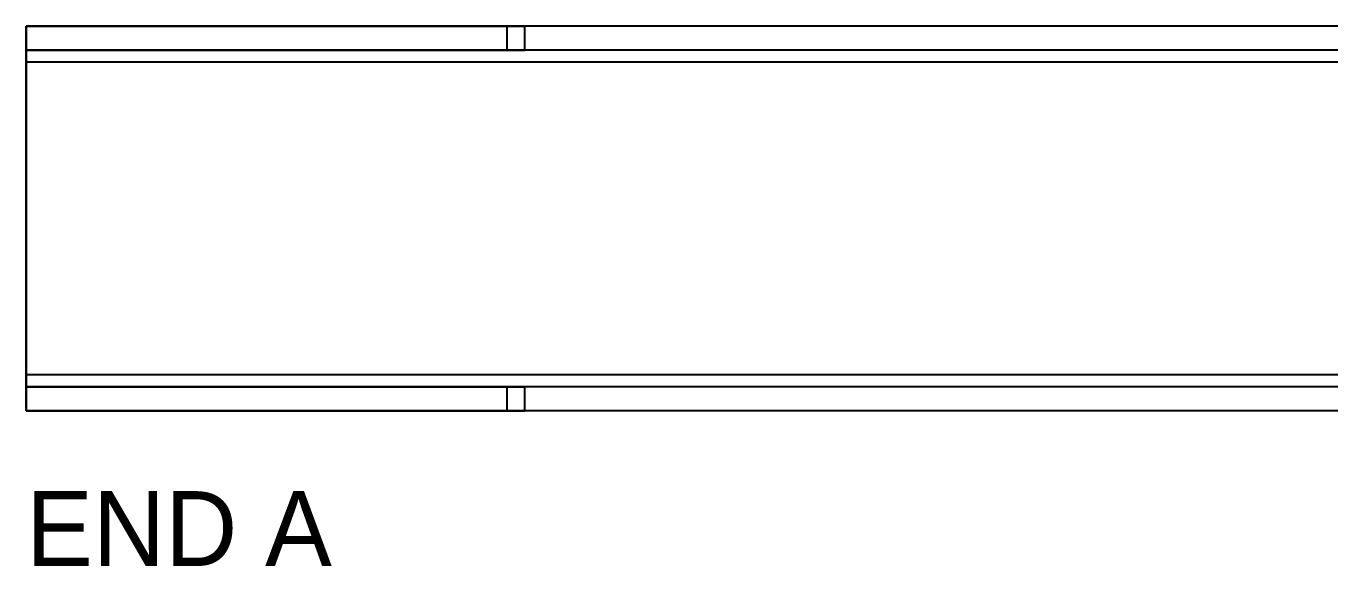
# Model space of a CAD drawing. Header units: inches. Extents: x 2 to 134, y 2 to 86.
# Drawn here: x 21.08 to 34.64, y 60.22 to 65.83 of the extents above; entities that cross this region are included whole.
import ezdxf

# ---------------------------------------------------------------- set-up
doc = ezdxf.new("R2010")
doc.units = ezdxf.units.IN
doc.header["$MEASUREMENT"] = 0

msp = doc.modelspace()

# ---------------------------------------------------------------- linework, layer by layer
at = {"layer": 'OUTLINE'}
for p, q in [((26.08, 65.833), (21.08, 65.833)), ((88.92, 65.833), (21.08, 65.833)), ((21.08, 65.833), (21.08, 65.583)), ((21.08, 65.833), (21.08, 65.833)), ((21.08, 65.833), (21.08, 65.833)), ((21.08, 65.833), (21.08, 65.832)), ((88.92, 65.833), (21.08, 65.833)), ((21.08, 65.832), (21.08, 65.833)), ((21.08, 65.833), (21.08, 65.833)), ((21.08, 65.833), (21.08, 65.833)), ((21.08, 65.833), (26.08, 65.833)), ((21.08, 65.583), (21.08, 65.833)), ((21.08, 65.832), (21.08, 65.832)), ((21.08, 65.832), (21.08, 65.831)), ((21.08, 65.831), (21.08, 65.832)), ((21.08, 65.832), (21.08, 65.832)), ((21.08, 65.831), (21.08, 65.829)), ((21.08, 65.829), (21.08, 65.831)), ((21.08, 65.829), (21.08, 65.828)), ((21.08, 65.828), (21.08, 65.829)), ((21.08, 65.828), (21.08, 65.826)), ((21.08, 65.826), (21.08, 65.828)), ((21.08, 65.826), (21.08, 65.824)), ((21.08, 65.824), (21.08, 65.826)), ((21.08, 65.824), (21.08, 65.822)), ((21.08, 65.822), (21.08, 65.824)), ((21.08, 65.822), (21.08, 65.82)), ((21.08, 65.82), (21.08, 65.822)), ((21.08, 65.82), (21.08, 65.817)), ((21.08, 65.817), (21.08, 65.82)), ((21.08, 65.817), (21.08, 65.814)), ((21.08, 65.814), (21.08, 65.817)), ((21.08, 65.814), (21.08, 65.811)), ((21.08, 65.811), (21.08, 65.814)), ((21.08, 65.811), (21.08, 65.808)), ((21.08, 65.808), (21.08, 65.811)), ((21.08, 65.808), (21.08, 65.805)), ((21.08, 65.805), (21.08, 65.808)), ((21.08, 65.805), (21.08, 65.801)), ((21.08, 65.801), (21.08, 65.805)), ((21.08, 65.801), (21.08, 65.797)), ((21.08, 65.797), (21.08, 65.801)), ((21.08, 65.797), (21.08, 65.793)), ((21.08, 65.793), (21.08, 65.797)), ((21.08, 65.793), (21.08, 65.789)), ((21.08, 65.789), (21.08, 65.793)), ((21.08, 65.789), (21.08, 65.785)), ((21.08, 65.785), (21.08, 65.789)), ((21.08, 65.785), (21.08, 65.78)), ((21.08, 65.78), (21.08, 65.785)), ((21.08, 65.78), (21.08, 65.775)), ((21.08, 65.775), (21.08, 65.78)), ((21.08, 65.775), (21.08, 65.77)), ((21.08, 65.77), (21.08, 65.775)), ((21.08, 65.77), (21.08, 65.765)), ((21.08, 65.765), (21.08, 65.77)), ((21.08, 65.765), (21.08, 65.76)), ((21.08, 65.76), (21.08, 65.765)), ((21.08, 65.76), (21.08, 65.754)), ((21.08, 65.754), (21.08, 65.76)), ((21.08, 65.754), (21.08, 65.748)), ((21.08, 65.748), (21.08, 65.754)), ((26.08, 65.833), (26.084, 65.833)), ((26.08, 65.583), (26.08, 65.833)), ((26.08, 65.583), (26.08, 65.833)), ((26.084, 65.833), (26.08, 65.833)), ((26.084, 65.833), (26.089, 65.833)), ((26.089, 65.833), (26.084, 65.833)), ((26.089, 65.833), (26.093, 65.833)), ((26.093, 65.833), (26.089, 65.833)), ((26.093, 65.833), (26.098, 65.833)), ((26.098, 65.833), (26.093, 65.833)), ((26.098, 65.833), (26.102, 65.833)), ((26.102, 65.833), (26.098, 65.833)), ((26.102, 65.833), (26.107, 65.833)), ((26.107, 65.833), (26.102, 65.833)), ((26.107, 65.833), (26.112, 65.833)), ((26.112, 65.833), (26.107, 65.833)), ((26.112, 65.833), (26.116, 65.833)), ((26.116, 65.833), (26.112, 65.833)), ((26.116, 65.833), (26.121, 65.833)), ((26.121, 65.833), (26.116, 65.833)), ((26.121, 65.833), (26.125, 65.833)), ((26.125, 65.833), (26.121, 65.833)), ((26.125, 65.833), (26.13, 65.833)), ((26.13, 65.833), (26.125, 65.833)), ((26.13, 65.833), (26.134, 65.833)), ((26.134, 65.833), (26.13, 65.833)), ((26.134, 65.833), (26.138, 65.833)), ((26.138, 65.833), (26.134, 65.833)), ((26.138, 65.833), (26.143, 65.833)), ((26.143, 65.833), (26.138, 65.833)), ((26.143, 65.833), (26.147, 65.833)), ((26.147, 65.833), (26.143, 65.833)), ((26.147, 65.833), (26.151, 65.833)), ((26.151, 65.833), (26.147, 65.833)), ((26.151, 65.833), (26.156, 65.833)), ((26.156, 65.833), (26.151, 65.833)), ((26.156, 65.833), (26.16, 65.833)), ((26.16, 65.833), (26.156, 65.833)), ((26.16, 65.833), (26.164, 65.833)), ((26.164, 65.833), (26.16, 65.833)), ((26.164, 65.833), (26.168, 65.833)), ((26.168, 65.833), (26.164, 65.833)), ((26.168, 65.833), (26.172, 65.833)), ((26.172, 65.833), (26.168, 65.833)), ((26.172, 65.833), (26.176, 65.833)), ((26.176, 65.833), (26.172, 65.833)), ((26.176, 65.833), (26.18, 65.833)), ((26.18, 65.833), (26.176, 65.833)), ((26.18, 65.833), (26.184, 65.833)), ((26.184, 65.833), (26.18, 65.833)), ((26.184, 65.833), (26.188, 65.833)), ((26.188, 65.833), (26.184, 65.833)), ((26.188, 65.833), (26.191, 65.833)), ((26.191, 65.833), (26.188, 65.833)), ((26.191, 65.833), (26.195, 65.833)), ((26.195, 65.833), (26.191, 65.833)), ((26.195, 65.833), (26.198, 65.833)), ((26.198, 65.833), (26.195, 65.833)), ((26.198, 65.833), (26.202, 65.833)), ((26.202, 65.833), (26.198, 65.833)), ((26.202, 65.833), (26.205, 65.833)), ((26.205, 65.833), (26.202, 65.833)), ((26.205, 65.833), (26.209, 65.833)), ((26.209, 65.833), (26.205, 65.833)), ((26.209, 65.833), (26.212, 65.833)), ((26.212, 65.833), (26.209, 65.833)), ((26.212, 65.833), (26.215, 65.833)), ((26.215, 65.833), (26.212, 65.833)), ((26.215, 65.833), (26.218, 65.833)), ((26.218, 65.833), (26.215, 65.833)), ((26.218, 65.833), (26.222, 65.833)), ((26.222, 65.833), (26.218, 65.833)), ((26.222, 65.833), (26.224, 65.833)), ((26.224, 65.833), (26.222, 65.833)), ((26.224, 65.833), (26.227, 65.833)), ((26.227, 65.833), (26.224, 65.833)), ((26.227, 65.833), (26.23, 65.833)), ((26.23, 65.833), (26.227, 65.833)), ((26.23, 65.833), (26.233, 65.833)), ((26.233, 65.833), (26.23, 65.833)), ((26.233, 65.833), (26.235, 65.833)), ((26.235, 65.833), (26.233, 65.833)), ((26.235, 65.833), (26.238, 65.833)), ((26.238, 65.833), (26.235, 65.833)), ((26.238, 65.833), (26.24, 65.833)), ((26.24, 65.833), (26.238, 65.833)), ((26.24, 65.833), (26.243, 65.833)), ((26.243, 65.833), (26.24, 65.833)), ((26.243, 65.833), (26.245, 65.833)), ((26.245, 65.833), (26.243, 65.833)), ((26.245, 65.833), (26.247, 65.833)), ((26.247, 65.833), (26.245, 65.833)), ((26.247, 65.833), (26.249, 65.833)), ((26.249, 65.833), (26.247, 65.833)), ((26.249, 65.833), (26.251, 65.833)), ((26.251, 65.833), (26.249, 65.833)), ((26.251, 65.833), (26.253, 65.833)), ((26.253, 65.833), (26.251, 65.833)), ((26.253, 65.833), (26.254, 65.833)), ((26.254, 65.833), (26.253, 65.833)), ((26.254, 65.833), (26.256, 65.833)), ((26.256, 65.833), (26.254, 65.833)), ((26.256, 65.833), (26.258, 65.833)), ((26.258, 65.833), (26.256, 65.833)), ((26.258, 65.833), (26.259, 65.833)), ((26.259, 65.833), (26.258, 65.833)), ((26.259, 65.833), (26.26, 65.833)), ((26.26, 65.833), (26.259, 65.833)), ((26.26, 65.833), (26.261, 65.833)), ((26.261, 65.833), (26.26, 65.833)), ((26.261, 65.833), (26.262, 65.833)), ((26.262, 65.833), (26.261, 65.833)), ((26.262, 65.833), (26.263, 65.833)), ((26.263, 65.833), (26.262, 65.833)), ((26.263, 65.833), (26.264, 65.833)), ((26.264, 65.833), (26.263, 65.833)), ((26.264, 65.833), (26.265, 65.833)), ((26.265, 65.833), (26.264, 65.833)), ((26.265, 65.833), (26.266, 65.833)), ((26.266, 65.833), (26.265, 65.833)), ((26.266, 65.833), (26.266, 65.833)), ((26.266, 65.833), (26.267, 65.833)), ((26.267, 65.833), (26.266, 65.833)), ((26.266, 65.833), (26.266, 65.833)), ((26.267, 65.833), (26.267, 65.833)), ((26.267, 65.833), (26.267, 65.833)), ((26.267, 65.833), (26.267, 65.833)), ((26.267, 65.583), (26.267, 65.833)), ((26.267, 65.583), (26.267, 65.833)), ((26.267, 65.833), (26.267, 65.833)), ((26.267, 65.833), (26.267, 65.833)), ((26.267, 65.833), (26.267, 65.833)), ((21.08, 65.748), (21.08, 65.742)), ((21.08, 65.742), (21.08, 65.748)), ((21.08, 65.742), (21.08, 65.736)), ((21.08, 65.736), (21.08, 65.742)), ((21.08, 65.736), (21.08, 65.73)), ((21.08, 65.73), (21.08, 65.736)), ((21.08, 65.73), (21.08, 65.723)), ((21.08, 65.723), (21.08, 65.73)), ((21.08, 65.723), (21.08, 65.717)), ((21.08, 65.717), (21.08, 65.723)), ((21.08, 65.717), (21.08, 65.71)), ((21.08, 65.71), (21.08, 65.717)), ((21.08, 65.71), (21.08, 65.703)), ((21.08, 65.703), (21.08, 65.71)), ((21.08, 65.703), (21.08, 65.696)), ((21.08, 65.696), (21.08, 65.703)), ((21.08, 65.696), (21.08, 65.689)), ((21.08, 65.689), (21.08, 65.696)), ((21.08, 65.689), (21.08, 65.682)), ((21.08, 65.682), (21.08, 65.689)), ((21.08, 65.682), (21.08, 65.674)), ((21.08, 65.674), (21.08, 65.682)), ((21.08, 65.674), (21.08, 65.667)), ((21.08, 65.667), (21.08, 65.674)), ((21.08, 65.667), (21.08, 65.659)), ((21.08, 65.659), (21.08, 65.667)), ((21.08, 65.659), (21.08, 65.651)), ((21.08, 65.651), (21.08, 65.659)), ((21.08, 65.651), (21.08, 65.643)), ((21.08, 65.643), (21.08, 65.651)), ((21.08, 65.643), (21.08, 65.635)), ((21.08, 65.635), (21.08, 65.643)), ((21.08, 65.635), (21.08, 65.627)), ((21.08, 65.627), (21.08, 65.635)), ((21.08, 65.627), (21.08, 65.619)), ((21.08, 65.619), (21.08, 65.627)), ((21.08, 65.619), (21.08, 65.61)), ((21.08, 65.61), (21.08, 65.619)), ((21.08, 65.61), (21.08, 65.602)), ((21.08, 65.602), (21.08, 65.61)), ((21.08, 65.602), (21.08, 65.593)), ((21.08, 65.593), (21.08, 65.602)), ((21.08, 65.593), (21.08, 65.585)), ((21.08, 65.585), (21.08, 65.593)), ((21.08, 65.585), (21.08, 65.576)), ((21.08, 65.576), (21.08, 65.585)), ((88.92, 65.583), (21.08, 65.583)), ((21.08, 65.583), (26.08, 65.583)), ((88.92, 65.583), (21.08, 65.583)), ((21.08, 65.582), (21.08, 65.583)), ((21.08, 65.583), (21.08, 65.583)), ((21.08, 65.583), (21.08, 65.583)), ((21.08, 65.583), (21.08, 65.583)), ((21.08, 65.583), (21.08, 65.583)), ((26.08, 65.583), (21.08, 65.583)), ((21.08, 65.583), (21.08, 65.583)), ((21.08, 65.583), (21.08, 65.583)), ((21.08, 65.583), (21.08, 65.583)), ((21.08, 65.583), (21.08, 65.583)), ((21.08, 65.583), (21.08, 65.582)), ((21.08, 65.581), (21.08, 65.582)), ((21.08, 65.582), (21.08, 65.582)), ((21.08, 65.582), (21.08, 65.582)), ((21.08, 65.582), (21.08, 65.581)), ((21.08, 65.58), (21.08, 65.581)), ((21.08, 65.581), (21.08, 65.581)), ((21.08, 65.581), (21.08, 65.581)), ((21.08, 65.581), (21.08, 65.58)), ((21.08, 65.579), (21.08, 65.58)), ((21.08, 65.58), (21.08, 65.58)), ((21.08, 65.58), (21.08, 65.58)), ((21.08, 65.58), (21.08, 65.579)), ((21.08, 65.578), (21.08, 65.579)), ((21.08, 65.579), (21.08, 65.578)), ((21.08, 65.577), (21.08, 65.578)), ((21.08, 65.578), (21.08, 65.577)), ((21.08, 65.576), (21.08, 65.577)), ((21.08, 65.577), (21.08, 65.576)), ((21.08, 65.576), (21.08, 65.567)), ((21.08, 65.567), (21.08, 65.576)), ((21.08, 65.575), (21.08, 65.576)), ((21.08, 65.576), (21.08, 65.575)), ((21.08, 65.574), (21.08, 65.575)), ((21.08, 65.575), (21.08, 65.574)), ((21.08, 65.573), (21.08, 65.574)), ((21.08, 65.574), (21.08, 65.573)), ((21.08, 65.571), (21.08, 65.573)), ((21.08, 65.573), (21.08, 65.571)), ((21.08, 65.57), (21.08, 65.571)), ((21.08, 65.571), (21.08, 65.57)), ((21.08, 65.569), (21.08, 65.57)), ((21.08, 65.57), (21.08, 65.569)), ((21.08, 65.567), (21.08, 65.569)), ((21.08, 65.569), (21.08, 65.567)), ((21.08, 65.567), (21.08, 65.558)), ((21.08, 65.558), (21.08, 65.567)), ((21.08, 65.566), (21.08, 65.567)), ((21.08, 65.567), (21.08, 65.566)), ((21.08, 65.564), (21.08, 65.566)), ((21.08, 65.566), (21.08, 65.564)), ((21.08, 65.562), (21.08, 65.564)), ((21.08, 65.564), (21.08, 65.562)), ((21.08, 65.561), (21.08, 65.562)), ((21.08, 65.562), (21.08, 65.561)), ((21.08, 65.559), (21.08, 65.561)), ((21.08, 65.561), (21.08, 65.559)), ((21.08, 65.557), (21.08, 65.559)), ((21.08, 65.559), (21.08, 65.557)), ((21.08, 65.558), (21.08, 65.549)), ((21.08, 65.549), (21.08, 65.558)), ((21.08, 65.555), (21.08, 65.557)), ((21.08, 65.557), (21.08, 65.555)), ((21.08, 65.553), (21.08, 65.555)), ((21.08, 65.555), (21.08, 65.553)), ((21.08, 65.551), (21.08, 65.553)), ((21.08, 65.553), (21.08, 65.551)), ((21.08, 65.549), (21.08, 65.551)), ((21.08, 65.551), (21.08, 65.549)), ((21.08, 65.549), (21.08, 65.54)), ((21.08, 65.54), (21.08, 65.549)), ((21.08, 65.547), (21.08, 65.549)), ((21.08, 65.549), (21.08, 65.547)), ((21.08, 65.545), (21.08, 65.547)), ((21.08, 65.547), (21.08, 65.545)), ((21.08, 65.542), (21.08, 65.545)), ((21.08, 65.545), (21.08, 65.542)), ((21.08, 65.54), (21.08, 65.542)), ((21.08, 65.542), (21.08, 65.54)), ((21.08, 65.54), (21.08, 65.531)), ((21.08, 65.531), (21.08, 65.54)), ((21.08, 65.538), (21.08, 65.54)), ((21.08, 65.54), (21.08, 65.538)), ((21.08, 65.535), (21.08, 65.538)), ((21.08, 65.538), (21.08, 65.535)), ((21.08, 65.533), (21.08, 65.535)), ((21.08, 65.535), (21.08, 65.533)), ((21.08, 65.53), (21.08, 65.533)), ((21.08, 65.533), (21.08, 65.53)), ((21.08, 65.531), (21.08, 65.522)), ((21.08, 65.522), (21.08, 65.531)), ((21.08, 65.528), (21.08, 65.53)), ((21.08, 65.53), (21.08, 65.528)), ((21.08, 65.525), (21.08, 65.528)), ((21.08, 65.528), (21.08, 65.525)), ((21.08, 65.523), (21.08, 65.525)), ((21.08, 65.525), (21.08, 65.523)), ((21.08, 65.52), (21.08, 65.523)), ((21.08, 65.523), (21.08, 65.52)), ((21.08, 65.522), (21.08, 65.513)), ((21.08, 65.513), (21.08, 65.522)), ((21.08, 65.517), (21.08, 65.52)), ((21.08, 65.52), (21.08, 65.517)), ((21.08, 65.515), (21.08, 65.517)), ((21.08, 65.517), (21.08, 65.515)), ((21.08, 65.512), (21.08, 65.515)), ((21.08, 65.515), (21.08, 65.512)), ((21.08, 65.513), (21.08, 65.504)), ((21.08, 65.504), (21.08, 65.513)), ((21.08, 65.509), (21.08, 65.512)), ((21.08, 65.512), (21.08, 65.509)), ((21.08, 65.506), (21.08, 65.509)), ((21.08, 65.509), (21.08, 65.506)), ((21.08, 65.503), (21.08, 65.506)), ((21.08, 65.506), (21.08, 65.503)), ((21.08, 65.504), (21.08, 65.495)), ((21.08, 65.495), (21.08, 65.504)), ((21.08, 65.5), (21.08, 65.503)), ((21.08, 65.503), (21.08, 65.5)), ((21.08, 65.498), (21.08, 65.5)), ((21.08, 65.5), (21.08, 65.498)), ((21.08, 65.495), (21.08, 65.498)), ((21.08, 65.498), (21.08, 65.495)), ((21.08, 65.495), (21.08, 65.486)), ((21.08, 65.486), (21.08, 65.495)), ((21.08, 65.492), (21.08, 65.495)), ((21.08, 65.495), (21.08, 65.492)), ((21.08, 65.489), (21.08, 65.492)), ((21.08, 65.492), (21.08, 65.489)), ((21.08, 65.486), (21.08, 65.489)), ((21.08, 65.489), (21.08, 65.486)), ((21.08, 65.486), (21.08, 65.477)), ((21.08, 65.477), (21.08, 65.486)), ((21.08, 65.483), (21.08, 65.486)), ((21.08, 65.486), (21.08, 65.483)), ((21.08, 65.48), (21.08, 65.483)), ((21.08, 65.483), (21.08, 65.48)), ((21.08, 65.477), (21.08, 65.48)), ((21.08, 65.48), (21.08, 65.477)), ((26.084, 65.583), (26.08, 65.583)), ((26.08, 65.583), (26.084, 65.583)), ((26.089, 65.583), (26.084, 65.583)), ((26.084, 65.583), (26.089, 65.583)), ((26.093, 65.583), (26.089, 65.583)), ((26.089, 65.583), (26.093, 65.583)), ((26.098, 65.583), (26.093, 65.583)), ((26.093, 65.583), (26.098, 65.583)), ((26.102, 65.583), (26.098, 65.583)), ((26.098, 65.583), (26.102, 65.583)), ((26.107, 65.583), (26.102, 65.583)), ((26.102, 65.583), (26.107, 65.583)), ((26.112, 65.583), (26.107, 65.583)), ((26.107, 65.583), (26.112, 65.583)), ((26.116, 65.583), (26.112, 65.583)), ((26.112, 65.583), (26.116, 65.583)), ((26.121, 65.583), (26.116, 65.583)), ((26.116, 65.583), (26.121, 65.583)), ((26.125, 65.583), (26.121, 65.583)), ((26.121, 65.583), (26.125, 65.583)), ((26.13, 65.583), (26.125, 65.583)), ((26.125, 65.583), (26.13, 65.583)), ((26.134, 65.583), (26.13, 65.583)), ((26.13, 65.583), (26.134, 65.583)), ((26.138, 65.583), (26.134, 65.583)), ((26.134, 65.583), (26.138, 65.583)), ((26.143, 65.583), (26.138, 65.583)), ((26.138, 65.583), (26.143, 65.583)), ((26.147, 65.583), (26.143, 65.583)), ((26.143, 65.583), (26.147, 65.583)), ((26.151, 65.583), (26.147, 65.583)), ((26.147, 65.583), (26.151, 65.583)), ((26.156, 65.583), (26.151, 65.583)), ((26.151, 65.583), (26.156, 65.583)), ((26.16, 65.583), (26.156, 65.583)), ((26.156, 65.583), (26.16, 65.583)), ((26.164, 65.583), (26.16, 65.583)), ((26.16, 65.583), (26.164, 65.583)), ((26.168, 65.583), (26.164, 65.583)), ((26.164, 65.583), (26.168, 65.583)), ((26.172, 65.583), (26.168, 65.583)), ((26.168, 65.583), (26.172, 65.583)), ((26.176, 65.583), (26.172, 65.583)), ((26.172, 65.583), (26.176, 65.583)), ((26.18, 65.583), (26.176, 65.583)), ((26.176, 65.583), (26.18, 65.583)), ((26.184, 65.583), (26.18, 65.583)), ((26.18, 65.583), (26.184, 65.583)), ((26.188, 65.583), (26.184, 65.583)), ((26.184, 65.583), (26.188, 65.583)), ((26.191, 65.583), (26.188, 65.583)), ((26.188, 65.583), (26.191, 65.583)), ((26.195, 65.583), (26.191, 65.583)), ((26.191, 65.583), (26.195, 65.583)), ((26.198, 65.583), (26.195, 65.583)), ((26.195, 65.583), (26.198, 65.583)), ((26.202, 65.583), (26.198, 65.583)), ((26.198, 65.583), (26.202, 65.583)), ((26.205, 65.583), (26.202, 65.583)), ((26.202, 65.583), (26.205, 65.583)), ((26.209, 65.583), (26.205, 65.583)), ((26.205, 65.583), (26.209, 65.583)), ((26.212, 65.583), (26.209, 65.583)), ((26.209, 65.583), (26.212, 65.583)), ((26.215, 65.583), (26.212, 65.583)), ((26.212, 65.583), (26.215, 65.583)), ((26.218, 65.583), (26.215, 65.583)), ((26.215, 65.583), (26.218, 65.583)), ((26.222, 65.583), (26.218, 65.583)), ((26.218, 65.583), (26.222, 65.583)), ((26.224, 65.583), (26.222, 65.583)), ((26.222, 65.583), (26.224, 65.583)), ((26.227, 65.583), (26.224, 65.583)), ((26.224, 65.583), (26.227, 65.583)), ((26.23, 65.583), (26.227, 65.583)), ((26.227, 65.583), (26.23, 65.583)), ((26.233, 65.583), (26.23, 65.583)), ((26.23, 65.583), (26.233, 65.583)), ((26.235, 65.583), (26.233, 65.583)), ((26.233, 65.583), (26.235, 65.583)), ((26.238, 65.583), (26.235, 65.583)), ((26.235, 65.583), (26.238, 65.583)), ((26.24, 65.583), (26.238, 65.583)), ((26.238, 65.583), (26.24, 65.583)), ((26.243, 65.583), (26.24, 65.583)), ((26.24, 65.583), (26.243, 65.583)), ((26.245, 65.583), (26.243, 65.583)), ((26.243, 65.583), (26.245, 65.583)), ((26.247, 65.583), (26.245, 65.583)), ((26.245, 65.583), (26.247, 65.583)), ((26.249, 65.583), (26.247, 65.583)), ((26.247, 65.583), (26.249, 65.583)), ((26.251, 65.583), (26.249, 65.583)), ((26.249, 65.583), (26.251, 65.583)), ((26.253, 65.583), (26.251, 65.583)), ((26.251, 65.583), (26.253, 65.583)), ((26.254, 65.583), (26.253, 65.583)), ((26.253, 65.583), (26.254, 65.583)), ((26.256, 65.583), (26.254, 65.583)), ((26.254, 65.583), (26.256, 65.583)), ((26.258, 65.583), (26.256, 65.583)), ((26.256, 65.583), (26.258, 65.583)), ((26.259, 65.583), (26.258, 65.583)), ((26.258, 65.583), (26.259, 65.583)), ((26.26, 65.583), (26.259, 65.583)), ((26.259, 65.583), (26.26, 65.583)), ((26.261, 65.583), (26.26, 65.583)), ((26.26, 65.583), (26.261, 65.583)), ((26.262, 65.583), (26.261, 65.583)), ((26.261, 65.583), (26.262, 65.583)), ((26.263, 65.583), (26.262, 65.583)), ((26.262, 65.583), (26.263, 65.583)), ((26.264, 65.583), (26.263, 65.583)), ((26.263, 65.583), (26.264, 65.583)), ((26.265, 65.583), (26.264, 65.583)), ((26.264, 65.583), (26.265, 65.583)), ((26.266, 65.583), (26.265, 65.583)), ((26.265, 65.583), (26.266, 65.583)), ((26.267, 65.583), (26.266, 65.583)), ((26.266, 65.583), (26.266, 65.583)), ((26.266, 65.583), (26.266, 65.583)), ((26.266, 65.583), (26.267, 65.583)), ((26.267, 65.583), (26.267, 65.583)), ((26.267, 65.583), (26.267, 65.583)), ((26.267, 65.583), (26.267, 65.583)), ((26.267, 65.583), (26.267, 65.583)), ((26.267, 65.583), (26.267, 65.583)), ((26.267, 65.583), (26.267, 65.583)), ((21.08, 65.477), (21.08, 65.468)), ((21.08, 65.468), (21.08, 65.477)), ((21.08, 65.474), (21.08, 65.477)), ((21.08, 65.477), (21.08, 65.474)), ((21.08, 65.471), (21.08, 65.474)), ((21.08, 65.474), (21.08, 65.471)), ((21.08, 65.468), (21.08, 65.471)), ((21.08, 65.471), (21.08, 65.468)), ((21.08, 65.468), (21.08, 65.458)), ((21.08, 65.458), (21.08, 65.468)), ((21.08, 65.464), (21.08, 65.468)), ((21.08, 65.468), (21.08, 65.464)), ((21.08, 65.461), (21.08, 65.464)), ((21.08, 65.464), (21.08, 65.461)), ((21.08, 65.458), (21.08, 65.461)), ((21.08, 65.461), (21.08, 65.458)), ((88.92, 65.458), (21.08, 65.458)), ((88.92, 65.458), (21.08, 65.458)), ((21.08, 65.458), (21.08, 62.208)), ((21.08, 62.208), (21.08, 65.458)), ((21.08, 62.208), (21.08, 65.458)), ((88.92, 65.458), (21.08, 65.458)), ((88.92, 65.458), (21.08, 65.458)), ((21.08, 65.458), (21.08, 62.208)), ((21.08, 62.199), (21.08, 62.208)), ((21.08, 62.208), (21.08, 62.205)), ((88.92, 62.208), (21.08, 62.208)), ((21.08, 62.208), (21.08, 62.199)), ((88.92, 62.208), (21.08, 62.208)), ((88.92, 62.208), (21.08, 62.208)), ((21.08, 62.205), (21.08, 62.208)), ((88.92, 62.208), (21.08, 62.208)), ((21.08, 62.205), (21.08, 62.202)), ((21.08, 62.202), (21.08, 62.205)), ((21.08, 62.202), (21.08, 62.199)), ((21.08, 62.199), (21.08, 62.202)), ((21.08, 62.19), (21.08, 62.199)), ((21.08, 62.199), (21.08, 62.196)), ((21.08, 62.199), (21.08, 62.19)), ((21.08, 62.196), (21.08, 62.199)), ((21.08, 62.196), (21.08, 62.193)), ((21.08, 62.193), (21.08, 62.196)), ((21.08, 62.193), (21.08, 62.19)), ((21.08, 62.19), (21.08, 62.193)), ((21.08, 62.181), (21.08, 62.19)), ((21.08, 62.19), (21.08, 62.187)), ((21.08, 62.19), (21.08, 62.181)), ((21.08, 62.187), (21.08, 62.19)), ((21.08, 62.187), (21.08, 62.184)), ((21.08, 62.184), (21.08, 62.187)), ((21.08, 62.184), (21.08, 62.181)), ((21.08, 62.181), (21.08, 62.184)), ((21.08, 62.172), (21.08, 62.181)), ((21.08, 62.181), (21.08, 62.178)), ((21.08, 62.181), (21.08, 62.172)), ((21.08, 62.178), (21.08, 62.181)), ((21.08, 62.178), (21.08, 62.175)), ((21.08, 62.175), (21.08, 62.178)), ((21.08, 62.175), (21.08, 62.172)), ((21.08, 62.172), (21.08, 62.175)), ((21.08, 62.162), (21.08, 62.172)), ((21.08, 62.172), (21.08, 62.169)), ((21.08, 62.172), (21.08, 62.162)), ((21.08, 62.169), (21.08, 62.172)), ((21.08, 62.169), (21.08, 62.166)), ((21.08, 62.166), (21.08, 62.169)), ((21.08, 62.166), (21.08, 62.163)), ((21.08, 62.163), (21.08, 62.166)), ((21.08, 62.163), (21.08, 62.16)), ((21.08, 62.16), (21.08, 62.163)), ((21.08, 62.153), (21.08, 62.162)), ((21.08, 62.162), (21.08, 62.153)), ((21.08, 62.16), (21.08, 62.158)), ((21.08, 62.158), (21.08, 62.16)), ((21.08, 62.158), (21.08, 62.155)), ((21.08, 62.155), (21.08, 62.158)), ((21.08, 62.155), (21.08, 62.152)), ((21.08, 62.152), (21.08, 62.155)), ((21.08, 62.144), (21.08, 62.153)), ((21.08, 62.153), (21.08, 62.144)), ((21.08, 62.152), (21.08, 62.149)), ((21.08, 62.149), (21.08, 62.152)), ((21.08, 62.149), (21.08, 62.147)), ((21.08, 62.147), (21.08, 62.149)), ((21.08, 62.147), (21.08, 62.144)), ((21.08, 62.144), (21.08, 62.147)), ((21.08, 62.135), (21.08, 62.144)), ((21.08, 62.144), (21.08, 62.141)), ((21.08, 62.144), (21.08, 62.135)), ((21.08, 62.141), (21.08, 62.144)), ((21.08, 62.141), (21.08, 62.139)), ((21.08, 62.139), (21.08, 62.141)), ((21.08, 62.139), (21.08, 62.136)), ((21.08, 62.136), (21.08, 62.139)), ((21.08, 62.136), (21.08, 62.134)), ((21.08, 62.134), (21.08, 62.136)), ((21.08, 62.126), (21.08, 62.135)), ((21.08, 62.135), (21.08, 62.126)), ((21.08, 62.134), (21.08, 62.131)), ((21.08, 62.131), (21.08, 62.134)), ((21.08, 62.131), (21.08, 62.129)), ((21.08, 62.129), (21.08, 62.131)), ((21.08, 62.129), (21.08, 62.127)), ((21.08, 62.127), (21.08, 62.129)), ((21.08, 62.127), (21.08, 62.124)), ((21.08, 62.124), (21.08, 62.127)), ((21.08, 62.117), (21.08, 62.126)), ((21.08, 62.126), (21.08, 62.117)), ((21.08, 62.124), (21.08, 62.122)), ((21.08, 62.122), (21.08, 62.124)), ((21.08, 62.122), (21.08, 62.12)), ((21.08, 62.12), (21.08, 62.122)), ((21.08, 62.12), (21.08, 62.118)), ((21.08, 62.118), (21.08, 62.12)), ((21.08, 62.118), (21.08, 62.116)), ((21.08, 62.116), (21.08, 62.118)), ((21.08, 62.108), (21.08, 62.117)), ((21.08, 62.117), (21.08, 62.108)), ((21.08, 62.116), (21.08, 62.114)), ((21.08, 62.114), (21.08, 62.116)), ((21.08, 62.114), (21.08, 62.112)), ((21.08, 62.112), (21.08, 62.114)), ((21.08, 62.112), (21.08, 62.11)), ((21.08, 62.11), (21.08, 62.112)), ((21.08, 62.11), (21.08, 62.108)), ((21.08, 62.108), (21.08, 62.11)), ((21.08, 62.099), (21.08, 62.108)), ((21.08, 62.108), (21.08, 62.106)), ((21.08, 62.108), (21.08, 62.099)), ((21.08, 62.106), (21.08, 62.108)), ((21.08, 62.106), (21.08, 62.104)), ((21.08, 62.104), (21.08, 62.106)), ((21.08, 62.104), (21.08, 62.103)), ((21.08, 62.103), (21.08, 62.104)), ((21.08, 62.103), (21.08, 62.101)), ((21.08, 62.101), (21.08, 62.103)), ((21.08, 62.101), (21.08, 62.1)), ((21.08, 62.1), (21.08, 62.101)), ((21.08, 62.1), (21.08, 62.098)), ((21.08, 62.098), (21.08, 62.1)), ((21.08, 62.091), (21.08, 62.099)), ((21.08, 62.099), (21.08, 62.091)), ((21.08, 62.098), (21.08, 62.097)), ((21.08, 62.097), (21.08, 62.098)), ((21.08, 62.097), (21.08, 62.095)), ((21.08, 62.095), (21.08, 62.097)), ((21.08, 62.095), (21.08, 62.094)), ((21.08, 62.094), (21.08, 62.095)), ((21.08, 62.094), (21.08, 62.093)), ((21.08, 62.093), (21.08, 62.094)), ((21.08, 62.093), (21.08, 62.092)), ((21.08, 62.092), (21.08, 62.093)), ((21.08, 62.092), (21.08, 62.091)), ((21.08, 62.091), (21.08, 62.092)), ((21.08, 62.082), (21.08, 62.091)), ((21.08, 62.091), (21.08, 62.09)), ((21.08, 62.091), (21.08, 62.082)), ((21.08, 62.09), (21.08, 62.091)), ((21.08, 62.09), (21.08, 62.089)), ((21.08, 62.089), (21.08, 62.09)), ((21.08, 62.089), (21.08, 62.088)), ((21.08, 62.088), (21.08, 62.089)), ((21.08, 62.088), (21.08, 62.087)), ((21.08, 62.087), (21.08, 62.088)), ((21.08, 62.087), (21.08, 62.086)), ((21.08, 62.086), (21.08, 62.087)), ((21.08, 62.086), (21.08, 62.086)), ((21.08, 62.086), (21.08, 62.085)), ((21.08, 62.085), (21.08, 62.086)), ((21.08, 62.086), (21.08, 62.086)), ((21.08, 62.085), (21.08, 62.085)), ((21.08, 62.085), (21.08, 62.084)), ((21.08, 62.084), (21.08, 62.085)), ((21.08, 62.085), (21.08, 62.085)), ((21.08, 62.084), (21.08, 62.084)), ((21.08, 62.084), (21.08, 62.084)), ((21.08, 62.084), (21.08, 62.083)), ((21.08, 62.083), (21.08, 62.084)), ((21.08, 62.084), (21.08, 62.084)), ((21.08, 62.084), (21.08, 62.084)), ((21.08, 61.833), (21.08, 62.083)), ((21.08, 62.083), (21.08, 62.083)), ((21.08, 62.083), (21.08, 62.083)), ((88.92, 62.083), (21.08, 62.083)), ((21.08, 62.083), (26.08, 62.083)), ((21.08, 61.833), (21.08, 62.083)), ((26.08, 62.083), (21.08, 62.083)), ((88.92, 62.083), (21.08, 62.083)), ((21.08, 62.083), (21.08, 62.083)), ((21.08, 62.083), (21.08, 62.083)), ((21.08, 62.073), (21.08, 62.082)), ((21.08, 62.082), (21.08, 62.073)), ((21.08, 62.065), (21.08, 62.073)), ((21.08, 62.073), (21.08, 62.065)), ((21.08, 62.056), (21.08, 62.065)), ((21.08, 62.065), (21.08, 62.056)), ((21.08, 62.048), (21.08, 62.056)), ((21.08, 62.056), (21.08, 62.048)), ((21.08, 62.04), (21.08, 62.048)), ((21.08, 62.048), (21.08, 62.04)), ((21.08, 62.032), (21.08, 62.04)), ((21.08, 62.04), (21.08, 62.032)), ((21.08, 62.023), (21.08, 62.032)), ((21.08, 62.032), (21.08, 62.023)), ((21.08, 62.016), (21.08, 62.023)), ((21.08, 62.023), (21.08, 62.016)), ((21.08, 62.008), (21.08, 62.016)), ((21.08, 62.016), (21.08, 62.008)), ((21.08, 62), (21.08, 62.008)), ((21.08, 62.008), (21.08, 62)), ((21.08, 61.992), (21.08, 62)), ((21.08, 62), (21.08, 61.992)), ((21.08, 61.985), (21.08, 61.992)), ((21.08, 61.992), (21.08, 61.985)), ((21.08, 61.978), (21.08, 61.985)), ((21.08, 61.985), (21.08, 61.978)), ((21.08, 61.97), (21.08, 61.978)), ((21.08, 61.978), (21.08, 61.97)), ((21.08, 61.963), (21.08, 61.97)), ((21.08, 61.97), (21.08, 61.963)), ((21.08, 61.956), (21.08, 61.963)), ((21.08, 61.963), (21.08, 61.956)), ((21.08, 61.95), (21.08, 61.956)), ((21.08, 61.956), (21.08, 61.95)), ((26.08, 61.833), (26.08, 62.083)), ((26.08, 61.833), (26.08, 62.083)), ((26.08, 62.083), (26.084, 62.083)), ((26.084, 62.083), (26.08, 62.083)), ((26.084, 62.083), (26.089, 62.083)), ((26.089, 62.083), (26.084, 62.083)), ((26.089, 62.083), (26.093, 62.083)), ((26.093, 62.083), (26.089, 62.083)), ((26.093, 62.083), (26.098, 62.083)), ((26.098, 62.083), (26.093, 62.083)), ((26.098, 62.083), (26.102, 62.083)), ((26.102, 62.083), (26.098, 62.083)), ((26.102, 62.083), (26.107, 62.083)), ((26.107, 62.083), (26.102, 62.083)), ((26.107, 62.083), (26.112, 62.083)), ((26.112, 62.083), (26.107, 62.083)), ((26.112, 62.083), (26.116, 62.083)), ((26.116, 62.083), (26.112, 62.083)), ((26.116, 62.083), (26.121, 62.083)), ((26.121, 62.083), (26.116, 62.083)), ((26.121, 62.083), (26.125, 62.083)), ((26.125, 62.083), (26.121, 62.083)), ((26.125, 62.083), (26.13, 62.083)), ((26.13, 62.083), (26.125, 62.083)), ((26.13, 62.083), (26.134, 62.083)), ((26.134, 62.083), (26.13, 62.083)), ((26.134, 62.083), (26.138, 62.083)), ((26.138, 62.083), (26.134, 62.083)), ((26.138, 62.083), (26.143, 62.083)), ((26.143, 62.083), (26.138, 62.083)), ((26.143, 62.083), (26.147, 62.083)), ((26.147, 62.083), (26.143, 62.083)), ((26.147, 62.083), (26.151, 62.083)), ((26.151, 62.083), (26.147, 62.083)), ((26.151, 62.083), (26.156, 62.083)), ((26.156, 62.083), (26.151, 62.083)), ((26.156, 62.083), (26.16, 62.083)), ((26.16, 62.083), (26.156, 62.083)), ((26.16, 62.083), (26.164, 62.083)), ((26.164, 62.083), (26.16, 62.083)), ((26.164, 62.083), (26.168, 62.083)), ((26.168, 62.083), (26.164, 62.083)), ((26.168, 62.083), (26.172, 62.083)), ((26.172, 62.083), (26.168, 62.083)), ((26.172, 62.083), (26.176, 62.083)), ((26.176, 62.083), (26.172, 62.083)), ((26.176, 62.083), (26.18, 62.083)), ((26.18, 62.083), (26.176, 62.083)), ((26.18, 62.083), (26.184, 62.083)), ((26.184, 62.083), (26.18, 62.083)), ((26.184, 62.083), (26.188, 62.083)), ((26.188, 62.083), (26.184, 62.083)), ((26.188, 62.083), (26.191, 62.083)), ((26.191, 62.083), (26.188, 62.083)), ((26.191, 62.083), (26.195, 62.083)), ((26.195, 62.083), (26.191, 62.083)), ((26.195, 62.083), (26.198, 62.083)), ((26.198, 62.083), (26.195, 62.083)), ((26.198, 62.083), (26.202, 62.083)), ((26.202, 62.083), (26.198, 62.083)), ((26.202, 62.083), (26.205, 62.083)), ((26.205, 62.083), (26.202, 62.083)), ((26.205, 62.083), (26.209, 62.083)), ((26.209, 62.083), (26.205, 62.083)), ((26.209, 62.083), (26.212, 62.083)), ((26.212, 62.083), (26.209, 62.083)), ((26.212, 62.083), (26.215, 62.083)), ((26.215, 62.083), (26.212, 62.083)), ((26.215, 62.083), (26.218, 62.083)), ((26.218, 62.083), (26.215, 62.083)), ((26.218, 62.083), (26.222, 62.083)), ((26.222, 62.083), (26.218, 62.083)), ((26.222, 62.083), (26.224, 62.083)), ((26.224, 62.083), (26.222, 62.083)), ((26.224, 62.083), (26.227, 62.083)), ((26.227, 62.083), (26.224, 62.083)), ((26.227, 62.083), (26.23, 62.083)), ((26.23, 62.083), (26.227, 62.083)), ((26.23, 62.083), (26.233, 62.083)), ((26.233, 62.083), (26.23, 62.083)), ((26.233, 62.083), (26.235, 62.083)), ((26.235, 62.083), (26.233, 62.083)), ((26.235, 62.083), (26.238, 62.083)), ((26.238, 62.083), (26.235, 62.083)), ((26.238, 62.083), (26.24, 62.083)), ((26.24, 62.083), (26.238, 62.083)), ((26.24, 62.083), (26.243, 62.083)), ((26.243, 62.083), (26.24, 62.083)), ((26.243, 62.083), (26.245, 62.083)), ((26.245, 62.083), (26.243, 62.083)), ((26.245, 62.083), (26.247, 62.083)), ((26.247, 62.083), (26.245, 62.083)), ((26.247, 62.083), (26.249, 62.083)), ((26.249, 62.083), (26.247, 62.083)), ((26.249, 62.083), (26.251, 62.083)), ((26.251, 62.083), (26.249, 62.083)), ((26.251, 62.083), (26.253, 62.083)), ((26.253, 62.083), (26.251, 62.083)), ((26.253, 62.083), (26.254, 62.083)), ((26.254, 62.083), (26.253, 62.083)), ((26.254, 62.083), (26.256, 62.083)), ((26.256, 62.083), (26.254, 62.083)), ((26.256, 62.083), (26.258, 62.083)), ((26.258, 62.083), (26.256, 62.083)), ((26.258, 62.083), (26.259, 62.083)), ((26.259, 62.083), (26.258, 62.083)), ((26.259, 62.083), (26.26, 62.083)), ((26.26, 62.083), (26.259, 62.083)), ((26.26, 62.083), (26.261, 62.083)), ((26.261, 62.083), (26.26, 62.083)), ((26.261, 62.083), (26.262, 62.083)), ((26.262, 62.083), (26.261, 62.083)), ((26.262, 62.083), (26.263, 62.083)), ((26.263, 62.083), (26.262, 62.083)), ((26.263, 62.083), (26.264, 62.083)), ((26.264, 62.083), (26.263, 62.083)), ((26.264, 62.083), (26.265, 62.083)), ((26.265, 62.083), (26.264, 62.083)), ((26.265, 62.083), (26.266, 62.083)), ((26.266, 62.083), (26.265, 62.083)), ((26.266, 62.083), (26.266, 62.083)), ((26.266, 62.083), (26.267, 62.083)), ((26.267, 62.083), (26.266, 62.083)), ((26.266, 62.083), (26.266, 62.083)), ((26.267, 61.833), (26.267, 62.083)), ((26.267, 62.083), (26.267, 62.083)), ((26.267, 62.083), (26.267, 62.083)), ((26.267, 62.083), (26.267, 62.083)), ((26.267, 62.083), (26.267, 62.083)), ((26.267, 62.083), (26.267, 62.083)), ((26.267, 62.083), (26.267, 62.083)), ((26.267, 61.833), (26.267, 62.083)), ((21.08, 61.943), (21.08, 61.95)), ((21.08, 61.95), (21.08, 61.943)), ((21.08, 61.937), (21.08, 61.943)), ((21.08, 61.943), (21.08, 61.937)), ((21.08, 61.93), (21.08, 61.937)), ((21.08, 61.937), (21.08, 61.93)), ((21.08, 61.924), (21.08, 61.93)), ((21.08, 61.93), (21.08, 61.924)), ((21.08, 61.918), (21.08, 61.924)), ((21.08, 61.924), (21.08, 61.918)), ((21.08, 61.913), (21.08, 61.918)), ((21.08, 61.918), (21.08, 61.913)), ((21.08, 61.907), (21.08, 61.913)), ((21.08, 61.913), (21.08, 61.907)), ((21.08, 61.902), (21.08, 61.907)), ((21.08, 61.907), (21.08, 61.902)), ((21.08, 61.897), (21.08, 61.902)), ((21.08, 61.902), (21.08, 61.897)), ((21.08, 61.892), (21.08, 61.897)), ((21.08, 61.897), (21.08, 61.892)), ((21.08, 61.887), (21.08, 61.892)), ((21.08, 61.892), (21.08, 61.887)), ((21.08, 61.882), (21.08, 61.887)), ((21.08, 61.887), (21.08, 61.882)), ((21.08, 61.878), (21.08, 61.882)), ((21.08, 61.882), (21.08, 61.878)), ((21.08, 61.873), (21.08, 61.878)), ((21.08, 61.878), (21.08, 61.873)), ((21.08, 61.869), (21.08, 61.873)), ((21.08, 61.873), (21.08, 61.869)), ((21.08, 61.866), (21.08, 61.869)), ((21.08, 61.869), (21.08, 61.866)), ((21.08, 61.862), (21.08, 61.866)), ((21.08, 61.866), (21.08, 61.862)), ((21.08, 61.858), (21.08, 61.862)), ((21.08, 61.862), (21.08, 61.858)), ((21.08, 61.855), (21.08, 61.858)), ((21.08, 61.858), (21.08, 61.855)), ((21.08, 61.852), (21.08, 61.855)), ((21.08, 61.855), (21.08, 61.852)), ((21.08, 61.849), (21.08, 61.852)), ((21.08, 61.852), (21.08, 61.849)), ((21.08, 61.847), (21.08, 61.849)), ((21.08, 61.849), (21.08, 61.847)), ((21.08, 61.845), (21.08, 61.847)), ((21.08, 61.847), (21.08, 61.845)), ((21.08, 61.842), (21.08, 61.845)), ((21.08, 61.845), (21.08, 61.842)), ((21.08, 61.841), (21.08, 61.842)), ((21.08, 61.842), (21.08, 61.841)), ((21.08, 61.839), (21.08, 61.841)), ((21.08, 61.841), (21.08, 61.839)), ((21.08, 61.837), (21.08, 61.839)), ((21.08, 61.839), (21.08, 61.837)), ((21.08, 61.836), (21.08, 61.837)), ((21.08, 61.837), (21.08, 61.836)), ((21.08, 61.835), (21.08, 61.836)), ((21.08, 61.836), (21.08, 61.835)), ((21.08, 61.834), (21.08, 61.835)), ((21.08, 61.835), (21.08, 61.834)), ((21.08, 61.833), (21.08, 61.834)), ((21.08, 61.834), (21.08, 61.834)), ((21.08, 61.834), (21.08, 61.834)), ((21.08, 61.834), (21.08, 61.833)), ((21.08, 61.833), (21.08, 61.833)), ((26.08, 61.833), (21.08, 61.833)), ((88.92, 61.833), (21.08, 61.833)), ((21.08, 61.833), (26.08, 61.833)), ((21.08, 61.833), (21.08, 61.833)), ((88.92, 61.833), (21.08, 61.833)), ((26.08, 61.833), (26.084, 61.833)), ((26.084, 61.833), (26.08, 61.833)), ((26.084, 61.833), (26.089, 61.833)), ((26.089, 61.833), (26.084, 61.833)), ((26.089, 61.833), (26.093, 61.833)), ((26.093, 61.833), (26.089, 61.833)), ((26.093, 61.833), (26.098, 61.833)), ((26.098, 61.833), (26.093, 61.833)), ((26.098, 61.833), (26.102, 61.833)), ((26.102, 61.833), (26.098, 61.833)), ((26.102, 61.833), (26.107, 61.833)), ((26.107, 61.833), (26.102, 61.833)), ((26.107, 61.833), (26.112, 61.833)), ((26.112, 61.833), (26.107, 61.833)), ((26.112, 61.833), (26.116, 61.833)), ((26.116, 61.833), (26.112, 61.833)), ((26.116, 61.833), (26.121, 61.833)), ((26.121, 61.833), (26.116, 61.833)), ((26.121, 61.833), (26.125, 61.833)), ((26.125, 61.833), (26.121, 61.833)), ((26.125, 61.833), (26.13, 61.833)), ((26.13, 61.833), (26.125, 61.833)), ((26.13, 61.833), (26.134, 61.833)), ((26.134, 61.833), (26.13, 61.833)), ((26.134, 61.833), (26.138, 61.833)), ((26.138, 61.833), (26.134, 61.833)), ((26.138, 61.833), (26.143, 61.833)), ((26.143, 61.833), (26.138, 61.833)), ((26.143, 61.833), (26.147, 61.833)), ((26.147, 61.833), (26.143, 61.833)), ((26.147, 61.833), (26.151, 61.833)), ((26.151, 61.833), (26.147, 61.833)), ((26.151, 61.833), (26.156, 61.833)), ((26.156, 61.833), (26.151, 61.833)), ((26.156, 61.833), (26.16, 61.833)), ((26.16, 61.833), (26.156, 61.833)), ((26.16, 61.833), (26.164, 61.833)), ((26.164, 61.833), (26.16, 61.833)), ((26.164, 61.833), (26.168, 61.833)), ((26.168, 61.833), (26.164, 61.833)), ((26.168, 61.833), (26.172, 61.833)), ((26.172, 61.833), (26.168, 61.833)), ((26.172, 61.833), (26.176, 61.833)), ((26.176, 61.833), (26.172, 61.833)), ((26.176, 61.833), (26.18, 61.833)), ((26.18, 61.833), (26.176, 61.833)), ((26.18, 61.833), (26.184, 61.833)), ((26.184, 61.833), (26.18, 61.833)), ((26.184, 61.833), (26.188, 61.833)), ((26.188, 61.833), (26.184, 61.833)), ((26.188, 61.833), (26.191, 61.833)), ((26.191, 61.833), (26.188, 61.833)), ((26.191, 61.833), (26.195, 61.833)), ((26.195, 61.833), (26.191, 61.833)), ((26.195, 61.833), (26.198, 61.833)), ((26.198, 61.833), (26.195, 61.833)), ((26.198, 61.833), (26.202, 61.833)), ((26.202, 61.833), (26.198, 61.833)), ((26.202, 61.833), (26.205, 61.833)), ((26.205, 61.833), (26.202, 61.833)), ((26.205, 61.833), (26.209, 61.833)), ((26.209, 61.833), (26.205, 61.833)), ((26.209, 61.833), (26.212, 61.833)), ((26.212, 61.833), (26.209, 61.833)), ((26.212, 61.833), (26.215, 61.833)), ((26.215, 61.833), (26.212, 61.833)), ((26.215, 61.833), (26.218, 61.833)), ((26.218, 61.833), (26.215, 61.833)), ((26.218, 61.833), (26.222, 61.833)), ((26.222, 61.833), (26.218, 61.833)), ((26.222, 61.833), (26.224, 61.833)), ((26.224, 61.833), (26.222, 61.833)), ((26.224, 61.833), (26.227, 61.833)), ((26.227, 61.833), (26.224, 61.833)), ((26.227, 61.833), (26.23, 61.833)), ((26.23, 61.833), (26.227, 61.833)), ((26.23, 61.833), (26.233, 61.833)), ((26.233, 61.833), (26.23, 61.833)), ((26.233, 61.833), (26.235, 61.833)), ((26.235, 61.833), (26.233, 61.833)), ((26.235, 61.833), (26.238, 61.833)), ((26.238, 61.833), (26.235, 61.833)), ((26.238, 61.833), (26.24, 61.833)), ((26.24, 61.833), (26.238, 61.833)), ((26.24, 61.833), (26.243, 61.833)), ((26.243, 61.833), (26.24, 61.833)), ((26.243, 61.833), (26.245, 61.833)), ((26.245, 61.833), (26.243, 61.833)), ((26.245, 61.833), (26.247, 61.833)), ((26.247, 61.833), (26.245, 61.833)), ((26.247, 61.833), (26.249, 61.833)), ((26.249, 61.833), (26.247, 61.833)), ((26.249, 61.833), (26.251, 61.833)), ((26.251, 61.833), (26.249, 61.833)), ((26.251, 61.833), (26.253, 61.833)), ((26.253, 61.833), (26.251, 61.833)), ((26.253, 61.833), (26.254, 61.833)), ((26.254, 61.833), (26.253, 61.833)), ((26.254, 61.833), (26.256, 61.833)), ((26.256, 61.833), (26.254, 61.833)), ((26.256, 61.833), (26.258, 61.833)), ((26.258, 61.833), (26.256, 61.833)), ((26.258, 61.833), (26.259, 61.833)), ((26.259, 61.833), (26.258, 61.833)), ((26.259, 61.833), (26.26, 61.833)), ((26.26, 61.833), (26.259, 61.833)), ((26.26, 61.833), (26.261, 61.833)), ((26.261, 61.833), (26.26, 61.833)), ((26.261, 61.833), (26.262, 61.833)), ((26.262, 61.833), (26.261, 61.833)), ((26.262, 61.833), (26.263, 61.833)), ((26.263, 61.833), (26.262, 61.833)), ((26.263, 61.833), (26.264, 61.833)), ((26.264, 61.833), (26.263, 61.833)), ((26.264, 61.833), (26.265, 61.833)), ((26.265, 61.833), (26.264, 61.833)), ((26.265, 61.833), (26.266, 61.833)), ((26.266, 61.833), (26.265, 61.833)), ((26.266, 61.833), (26.266, 61.833)), ((26.266, 61.833), (26.267, 61.833)), ((26.267, 61.833), (26.266, 61.833)), ((26.266, 61.833), (26.266, 61.833)), ((26.267, 61.833), (26.267, 61.833)), ((26.267, 61.833), (26.267, 61.833)), ((26.267, 61.833), (26.267, 61.833)), ((26.267, 61.833), (26.267, 61.833)), ((26.267, 61.833), (26.267, 61.833)), ((26.267, 61.833), (26.267, 61.833))]:
    msp.add_line(p, q, dxfattribs=at)

# ---------------------------------------------------------------- texts
at = {"layer": 'ANNOTATION'}
msp.add_text('END A', height=0.7778, dxfattribs=at).set_placement((21.08, 60.222))

doc.saveas('drawing.dxf')
